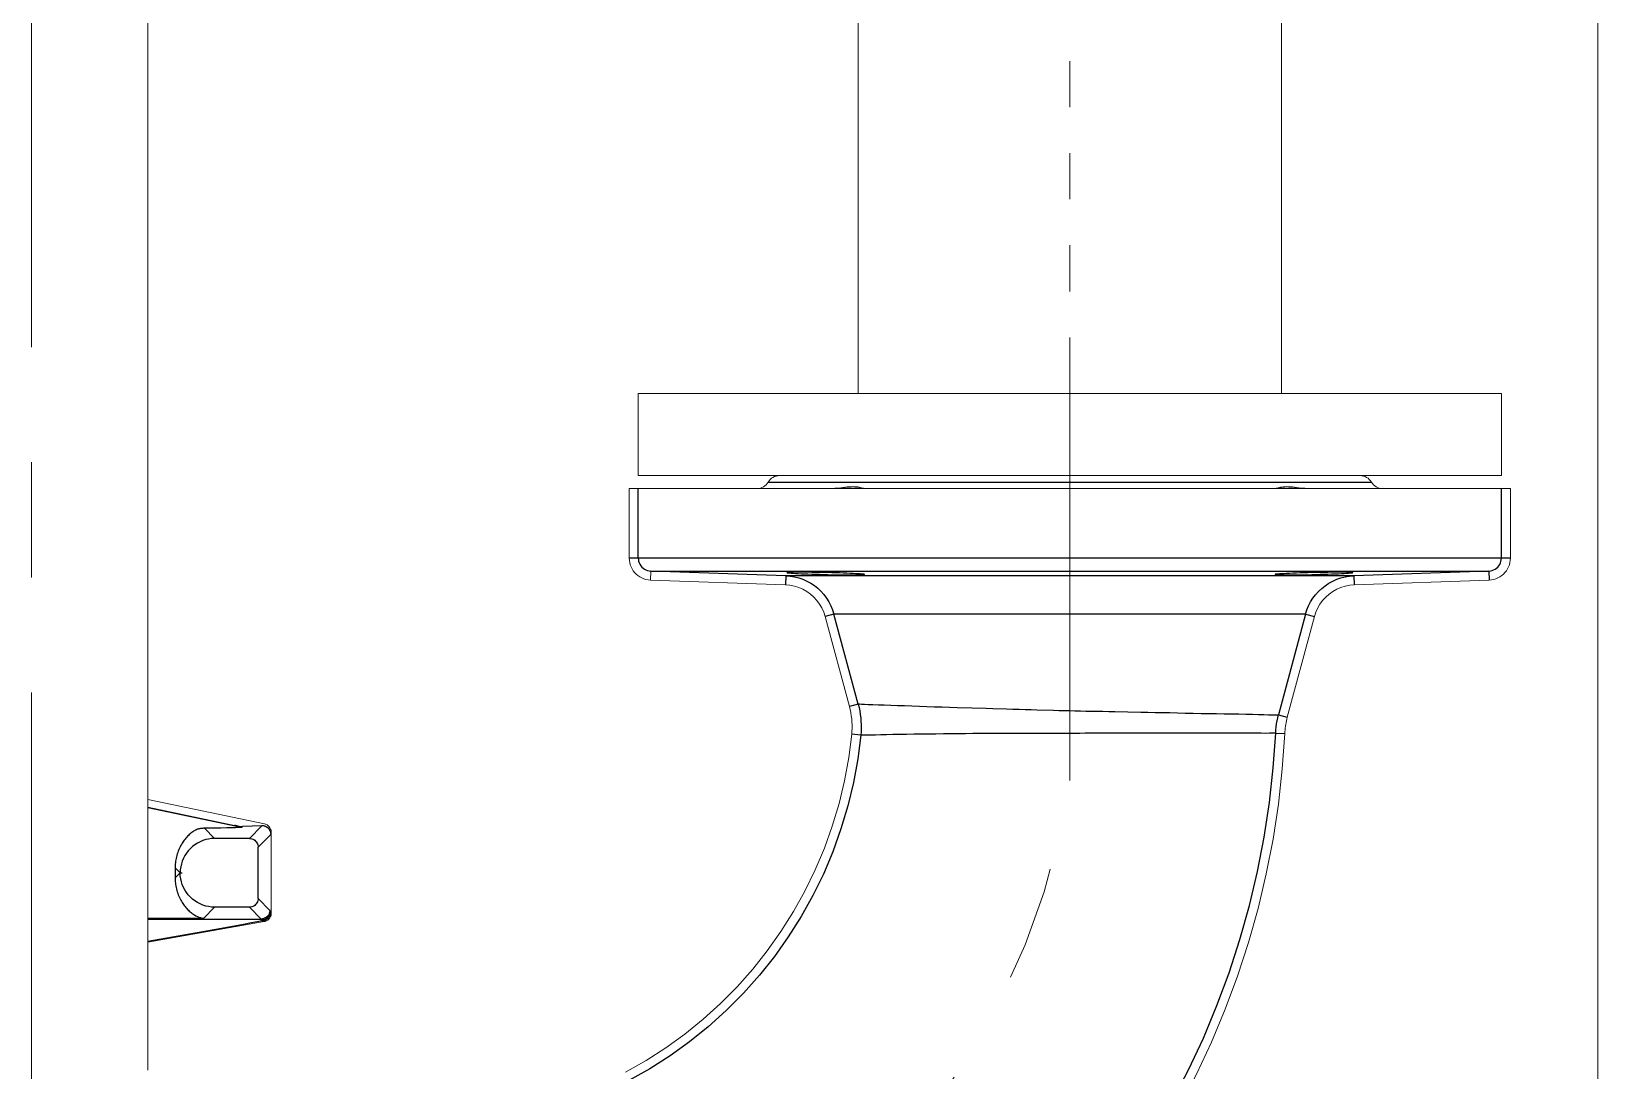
# Model space of a CAD drawing. Header units: millimetres. Extents: x 100 to 1590, y 100 to 694.
# Drawn here: x 1480.688 to 1484.09, y 503.163 to 505.42 of the extents above; entities that cross this region are included whole.
import ezdxf

# ---------------------------------------------------------------- set-up
doc = ezdxf.new("R2010")
doc.units = ezdxf.units.MM
doc.linetypes.add('CENTER', pattern=[2, 1.25, -0.25, 0.25, -0.25])
doc.linetypes.add('SGC_DASHDOT', pattern=[1, 0.5, -0.25, 0, -0.25])
for name, color, linetype, lineweight in [('CL', 1, 'CENTER', 9), ('OUTLINE', 6, 'Continuous', 9), ('PAREDE', 7, 'Continuous', 9), ('SGC-EIXOS', 9, 'SGC_DASHDOT', 9), ('SGC-Tubos (Desenho Bifilar)', 6, 'Continuous', 9)]:
    doc.layers.add(name, color=color, linetype=linetype, lineweight=lineweight)

# ---------------------------------------------------------------- blocks, each defined once
blk = doc.blocks.new('BB-1-CA06-N10-D80-S0-L4149')
at = {"layer": 'SGC-EIXOS'}
blk.add_line((2074.67, 0), (-2074.67, 0), dxfattribs=at)
at = {"layer": 'SGC-Tubos (Desenho Bifilar)'}
for p, q in [((2055.67, 49), (-2055.67, 49)), ((2055.67, -49), (-2055.67, -49))]:
    blk.add_line(p, q, dxfattribs=at)
blk.add_lwpolyline([(-2074.67, -100), (-2074.67, 100), (-2055.67, 100), (-2055.67, -100)], close=True, dxfattribs=at)

msp = doc.modelspace()

# ---------------------------------------------------------------- linework, layer by layer
at = {"color": 7, "linetype": 'Continuous'}
for p, q in [((1482.0065, 504.2765), (1482.0065, 504.4274)), ((1483.8809, 504.2765), (1483.8809, 504.4274)), ((1482.3266, 504.2381), (1482.0336, 504.2484)), ((1483.8537, 504.2484), (1483.5607, 504.2381)), ((1482.4841, 503.9592), (1482.4314, 504.1549)), ((1483.4559, 504.1549), (1483.397, 503.9359)), ((1481.0112, 503.5931), (1481.0115, 503.5931))]:
    msp.add_line(p, q, dxfattribs=at)
at = {"color": 9, "linetype": 'Continuous'}
for p, q in [((1482.2887, 504.4415), (1483.5987, 504.4415)), ((1483.9006, 504.2765), (1481.9868, 504.2765)), ((1482.0336, 504.2484), (1483.8537, 504.2484)), ((1482.3266, 504.2381), (1482.3259, 504.2185)), ((1483.5607, 504.2381), (1482.3266, 504.2381)), ((1483.5607, 504.2381), (1483.5614, 504.2185)), ((1483.8537, 504.2484), (1483.8544, 504.2287)), ((1482.4314, 504.1549), (1482.4124, 504.1498)), ((1483.4559, 504.1549), (1482.4314, 504.1549)), ((1483.4559, 504.1549), (1483.4749, 504.1498)), ((1482.4841, 503.9592), (1482.4651, 503.9541)), ((1482.7768, 503.9493), (1482.7617, 503.9497)), ((1483.0979, 503.9415), (1483.0414, 503.9426)), ((1483.1945, 503.9393), (1483.161, 503.9401)), ((1483.397, 503.9359), (1483.416, 503.9308)), ((1482.4896, 503.8919), (1482.47, 503.8939)), ((1482.7172, 503.8951), (1482.6693, 503.8945)), ((1483.0137, 503.8963), (1482.9773, 503.896)), ((1483.3908, 503.8965), (1483.4105, 503.8955)), ((1480.9414, 503.7357), (1481.1298, 503.696)), ((1481.1349, 503.6934), (1480.9414, 503.7342)), ((1481.0828, 503.69), (1481.0643, 503.6898)), ((1481.0864, 503.6676), (1481.0643, 503.6898)), ((1481.0998, 503.6903), (1481.0828, 503.69)), ((1481.1128, 503.6906), (1481.0998, 503.6903)), ((1481.1217, 503.6908), (1481.1128, 503.6906)), ((1481.1278, 503.691), (1481.1217, 503.6908)), ((1481.1319, 503.6911), (1481.1278, 503.691)), ((1481.1318, 503.6956), (1481.1298, 503.696)), ((1481.133, 503.6953), (1481.1318, 503.6956)), ((1481.1354, 503.6913), (1481.1319, 503.6911)), ((1481.1341, 503.695), (1481.133, 503.6953)), ((1481.1351, 503.6948), (1481.1341, 503.695)), ((1481.1351, 503.6948), (1481.1349, 503.6934)), ((1481.1376, 503.6914), (1481.1354, 503.6913)), ((1481.139, 503.6914), (1481.1376, 503.6914)), ((1481.1402, 503.6915), (1481.139, 503.6914)), ((1481.1414, 503.6916), (1481.1402, 503.6915)), ((1481.1466, 503.6934), (1481.1465, 503.6922)), ((1481.1892, 503.6949), (1481.1466, 503.6934)), ((1481.1892, 503.6949), (1481.162, 503.6676)), ((1481.2089, 503.677), (1481.2093, 503.6801)), ((1481.162, 503.6676), (1481.0864, 503.6676)), ((1481.1808, 503.6489), (1481.2089, 503.677)), ((1481.1808, 503.5372), (1481.1808, 503.6489)), ((1481.0006, 503.6036), (1481.0006, 503.5931)), ((1481.0112, 503.5931), (1481.0006, 503.6036)), ((1481.0006, 503.5825), (1481.0112, 503.5931)), ((1481.0006, 503.5931), (1481.0006, 503.5825)), ((1481.0123, 503.5931), (1481.0157, 503.593)), ((1481.062, 503.4941), (1481.0864, 503.5185)), ((1481.162, 503.5185), (1481.0864, 503.5185)), ((1481.1877, 503.4928), (1481.162, 503.5185)), ((1481.2064, 503.5116), (1481.1808, 503.5372)), ((1481.062, 503.4941), (1480.9414, 503.4941)), ((1480.9414, 503.4928), (1481.1877, 503.4928)), ((1481.1173, 503.4752), (1481.0893, 503.4701)), ((1481.1458, 503.4804), (1481.1173, 503.4752)), ((1481.1663, 503.4842), (1481.1458, 503.4804)), ((1481.1786, 503.4865), (1481.1663, 503.4842)), ((1481.1861, 503.4879), (1481.1786, 503.4865)), ((1481.191, 503.4889), (1481.1861, 503.4879)), ((1481.1917, 503.489), (1481.191, 503.4889)), ((1481.1914, 503.4907), (1481.1917, 503.489)), ((1481.1938, 503.4872), (1481.1917, 503.489)), ((1481.2093, 503.5057), (1481.2072, 503.5074)), ((1481.0611, 503.4651), (1480.9414, 503.444)), ((1481.0893, 503.4701), (1481.0611, 503.4651))]:
    msp.add_line(p, q, dxfattribs=at)
at = {"color": 7, "linetype": 'Continuous'}
for points in [[(1482.473, 504.431), (1482.4688, 504.4308), (1482.4645, 504.4305), (1482.4601, 504.4301), (1482.4555, 504.4295), (1482.451, 504.4288), (1482.4465, 504.4283), (1482.442, 504.4279), (1482.4376, 504.4276), (1482.4333, 504.4274)], [(1482.4864, 504.4295), (1482.4836, 504.4301), (1482.4805, 504.4305), (1482.4769, 504.4308), (1482.473, 504.431)], [(1482.4953, 504.4274), (1482.4942, 504.4276), (1482.4927, 504.4279), (1482.491, 504.4283), (1482.4864, 504.4295)], [(1483.3963, 504.4283), (1483.3946, 504.4279), (1483.3932, 504.4276), (1483.392, 504.4274)], [(1483.4143, 504.431), (1483.4104, 504.4308), (1483.4068, 504.4305), (1483.4037, 504.43), (1483.4009, 504.4295), (1483.3963, 504.4283)], [(1483.4541, 504.4274), (1483.4498, 504.4276), (1483.4453, 504.4279), (1483.4409, 504.4283), (1483.4363, 504.4289), (1483.4318, 504.4295), (1483.4273, 504.4301), (1483.4228, 504.4305), (1483.4185, 504.4308), (1483.4143, 504.431)], [(1482.0065, 504.2765), (1482.0067, 504.273), (1482.0073, 504.2696), (1482.0084, 504.2662), (1482.0099, 504.2629), (1482.0119, 504.2598), (1482.0143, 504.257), (1482.017, 504.2546), (1482.0199, 504.2525), (1482.0231, 504.2508), (1482.0265, 504.2495), (1482.03, 504.2487), (1482.0336, 504.2484)], [(1483.8537, 504.2484), (1483.8572, 504.2487), (1483.8607, 504.2495), (1483.864, 504.2507), (1483.8673, 504.2524), (1483.8703, 504.2545), (1483.873, 504.2569), (1483.8754, 504.2597), (1483.8773, 504.2628), (1483.8789, 504.266), (1483.88, 504.2694), (1483.8807, 504.2729), (1483.8809, 504.2765)], [(1482.3266, 504.2381), (1482.3361, 504.2374), (1482.3455, 504.2359), (1482.3548, 504.2335), (1482.3639, 504.2304), (1482.3727, 504.2265), (1482.3811, 504.2219), (1482.389, 504.2166), (1482.3964, 504.2108), (1482.4033, 504.2043), (1482.4097, 504.1971), (1482.4155, 504.1894), (1482.4206, 504.1812), (1482.425, 504.1727), (1482.4286, 504.1639), (1482.4314, 504.1549)], [(1482.3537, 504.2457), (1482.3478, 504.2457), (1482.3426, 504.2457), (1482.3382, 504.2456), (1482.3346, 504.2455), (1482.3319, 504.2454), (1482.33, 504.2452), (1482.3291, 504.245), (1482.329, 504.2449)], [(1482.329, 504.2449), (1482.3291, 504.2448), (1482.33, 504.2446), (1482.3318, 504.2444), (1482.3346, 504.2441), (1482.3382, 504.2438), (1482.3426, 504.2435), (1482.3478, 504.2432), (1482.3537, 504.2429), (1482.3602, 504.2426), (1482.3674, 504.2423)], [(1482.4593, 504.2435), (1482.4517, 504.2438), (1482.4436, 504.2441), (1482.4352, 504.2444), (1482.4265, 504.2446), (1482.4178, 504.2448), (1482.4089, 504.245), (1482.4001, 504.2452), (1482.3915, 504.2454), (1482.3831, 504.2455), (1482.375, 504.2456), (1482.3674, 504.2457), (1482.3602, 504.2457), (1482.3537, 504.2457)], [(1482.3674, 504.2423), (1482.375, 504.242), (1482.3831, 504.2417), (1482.3915, 504.2414), (1482.4002, 504.2412), (1482.4089, 504.2409), (1482.4178, 504.2407), (1482.4266, 504.2404), (1482.4352, 504.2403), (1482.4436, 504.2401), (1482.4517, 504.24), (1482.4593, 504.2399), (1482.4665, 504.2398), (1482.473, 504.2398)], [(1482.4977, 504.2408), (1482.4976, 504.2409), (1482.4967, 504.2412), (1482.4949, 504.2414), (1482.4921, 504.2417), (1482.4885, 504.242), (1482.4841, 504.2423), (1482.4789, 504.2426), (1482.473, 504.2429), (1482.4665, 504.2432), (1482.4593, 504.2435)], [(1482.473, 504.2398), (1482.4789, 504.2398), (1482.4841, 504.2399), (1482.4885, 504.24), (1482.4921, 504.2401), (1482.4948, 504.2403), (1482.4967, 504.2404), (1482.4976, 504.2407), (1482.4977, 504.2408)], [(1483.4281, 504.2435), (1483.4209, 504.2432), (1483.4144, 504.2429), (1483.4084, 504.2426), (1483.4032, 504.2423), (1483.3988, 504.242), (1483.3952, 504.2417), (1483.3925, 504.2414), (1483.3907, 504.2412), (1483.3897, 504.2409), (1483.3896, 504.2408)], [(1483.3896, 504.2408), (1483.3898, 504.2407), (1483.3907, 504.2404), (1483.3925, 504.2403), (1483.3952, 504.2401), (1483.3988, 504.24), (1483.4032, 504.2399), (1483.4084, 504.2398), (1483.4143, 504.2398)], [(1483.4143, 504.2398), (1483.4209, 504.2398), (1483.428, 504.2399), (1483.4357, 504.24), (1483.4438, 504.2401), (1483.4522, 504.2403), (1483.4608, 504.2404), (1483.4696, 504.2407), (1483.4784, 504.2409), (1483.4872, 504.2412), (1483.4958, 504.2414), (1483.5042, 504.2417), (1483.5123, 504.242), (1483.5199, 504.2423)], [(1483.5337, 504.2457), (1483.5271, 504.2457), (1483.52, 504.2457), (1483.5123, 504.2456), (1483.5043, 504.2455), (1483.4959, 504.2454), (1483.4872, 504.2452), (1483.4784, 504.245), (1483.4696, 504.2448), (1483.4608, 504.2446), (1483.4522, 504.2444), (1483.4438, 504.2441), (1483.4357, 504.2438), (1483.4281, 504.2435)], [(1483.4559, 504.1549), (1483.4588, 504.1639), (1483.4624, 504.1727), (1483.4667, 504.1812), (1483.4718, 504.1893), (1483.4776, 504.197), (1483.484, 504.2042), (1483.4909, 504.2107), (1483.4982, 504.2165), (1483.5061, 504.2218), (1483.5146, 504.2264), (1483.5234, 504.2304), (1483.5326, 504.2335), (1483.5419, 504.2359), (1483.5513, 504.2374), (1483.5607, 504.2381)], [(1483.5199, 504.2423), (1483.5271, 504.2426), (1483.5337, 504.2429), (1483.5396, 504.2432), (1483.5448, 504.2435), (1483.5492, 504.2438), (1483.5528, 504.2441), (1483.5555, 504.2444), (1483.5573, 504.2446), (1483.5583, 504.2448), (1483.5584, 504.2449)], [(1483.5584, 504.2449), (1483.5583, 504.245), (1483.5573, 504.2452), (1483.5555, 504.2454), (1483.5528, 504.2455), (1483.5492, 504.2456), (1483.5448, 504.2457), (1483.5396, 504.2457), (1483.5337, 504.2457)], [(1482.4841, 503.9592), (1482.4859, 503.9519), (1482.4874, 503.9445), (1482.4886, 503.9371), (1482.4895, 503.9296), (1482.4901, 503.9221), (1482.4904, 503.9145), (1482.4905, 503.907), (1482.4902, 503.8995), (1482.4896, 503.8919)], [(1483.3908, 503.8965), (1483.3913, 503.9031), (1483.392, 503.9098), (1483.3929, 503.9164), (1483.394, 503.923), (1483.3954, 503.9295), (1483.397, 503.936)], [(1482.4896, 503.8919), (1482.483, 503.8405), (1482.4736, 503.7893), (1482.4615, 503.7385), (1482.4465, 503.6883), (1482.4288, 503.6388), (1482.4084, 503.5905), (1482.3855, 503.5436), (1482.3601, 503.4982), (1482.3322, 503.4541), (1482.302, 503.4115), (1482.2695, 503.3706), (1482.2347, 503.3315), (1482.1977, 503.2942), (1482.1586, 503.259), (1482.1177, 503.2261), (1482.0754, 503.1956), (1482.0316, 503.1675), (1481.9863, 503.1418)], [(1483.166, 503.0976), (1483.2013, 503.1653), (1483.2337, 503.2344), (1483.2631, 503.3047), (1483.2897, 503.3761), (1483.3132, 503.4485), (1483.3337, 503.5218), (1483.3513, 503.5958), (1483.3658, 503.6704), (1483.3772, 503.7454), (1483.3856, 503.8209), (1483.3908, 503.8965)]]:
    msp.add_lwpolyline(points, dxfattribs=at)
at = {"color": 9, "linetype": 'Continuous'}
for points in [[(1482.6987, 503.9514), (1482.6825, 503.9519), (1482.6662, 503.9524), (1482.6497, 503.9529), (1482.6333, 503.9535), (1482.6169, 503.954), (1482.6008, 503.9547), (1482.585, 503.9553), (1482.5697, 503.9559), (1482.5548, 503.9564), (1482.5408, 503.9568), (1482.5279, 503.9572), (1482.5162, 503.9576), (1482.5059, 503.958), (1482.4976, 503.9584), (1482.4912, 503.9587), (1482.4866, 503.959), (1482.4841, 503.9592)], [(1482.7617, 503.9497), (1482.7306, 503.9506), (1482.6987, 503.9514)], [(1482.9081, 503.9454), (1482.872, 503.9465), (1482.8595, 503.9469), (1482.8467, 503.9473), (1482.8335, 503.9477), (1482.82, 503.948), (1482.8061, 503.9484), (1482.7768, 503.9493)], [(1482.9905, 503.9435), (1482.9784, 503.9437), (1482.9666, 503.944), (1482.9548, 503.9442), (1482.9431, 503.9445), (1482.9315, 503.9448), (1482.9198, 503.9451), (1482.9081, 503.9454)], [(1483.0414, 503.9426), (1483.0282, 503.9429), (1483.0153, 503.9431), (1482.9905, 503.9435)], [(1483.161, 503.9401), (1483.1287, 503.9408), (1483.1131, 503.9412), (1483.0979, 503.9415)], [(1483.397, 503.936), (1483.3944, 503.9357), (1483.3899, 503.9356), (1483.3835, 503.9356), (1483.3752, 503.9357), (1483.365, 503.936), (1483.3533, 503.9363), (1483.3403, 503.9366), (1483.3262, 503.9371), (1483.3111, 503.9374), (1483.2954, 503.9376), (1483.2791, 503.9378), (1483.2625, 503.938), (1483.2456, 503.9383), (1483.2286, 503.9386), (1483.2115, 503.9389), (1483.1945, 503.9393)], [(1482.6693, 503.8945), (1482.653, 503.8943), (1482.6368, 503.8941), (1482.6206, 503.894), (1482.6047, 503.8938), (1482.5892, 503.8937), (1482.5741, 503.8936), (1482.5595, 503.8933), (1482.5457, 503.8929), (1482.533, 503.8925), (1482.5214, 503.8921), (1482.5113, 503.8919), (1482.503, 503.8918), (1482.4966, 503.8918), (1482.4921, 503.8919), (1482.4896, 503.8919)], [(1482.8208, 503.8959), (1482.7929, 503.8957), (1482.7783, 503.8956), (1482.7634, 503.8955), (1482.7482, 503.8954), (1482.7328, 503.8953), (1482.7172, 503.8951)], [(1482.9773, 503.896), (1482.9656, 503.8959), (1482.9539, 503.8959), (1482.9422, 503.8958), (1482.9307, 503.8958), (1482.9191, 503.8958), (1482.9075, 503.8959), (1482.8958, 503.8959), (1482.884, 503.8959), (1482.8719, 503.8959), (1482.8596, 503.8959), (1482.8471, 503.8959), (1482.8341, 503.8959), (1482.8208, 503.8959)], [(1483.095, 503.8966), (1483.0664, 503.8965), (1483.0527, 503.8965), (1483.0394, 503.8964), (1483.0264, 503.8964), (1483.0137, 503.8963)], [(1483.1573, 503.8965), (1483.1412, 503.8966), (1483.1254, 503.8966), (1483.11, 503.8966), (1483.095, 503.8966)], [(1483.3908, 503.8965), (1483.3883, 503.8963), (1483.3838, 503.8962), (1483.3774, 503.896), (1483.3691, 503.8959), (1483.359, 503.896), (1483.3474, 503.8962), (1483.3346, 503.8964), (1483.3206, 503.8966), (1483.3057, 503.8966), (1483.2902, 503.8965), (1483.2742, 503.8964), (1483.2577, 503.8963), (1483.241, 503.8963), (1483.2241, 503.8963), (1483.2072, 503.8963), (1483.1573, 503.8965)], [(1481.0427, 503.6845), (1481.0407, 503.6833), (1481.0388, 503.682), (1481.0369, 503.6807), (1481.035, 503.6792), (1481.0331, 503.6777), (1481.0313, 503.6761), (1481.0294, 503.6743), (1481.0276, 503.6725), (1481.0258, 503.6706), (1481.024, 503.6686), (1481.0222, 503.6665), (1481.0205, 503.6643), (1481.0189, 503.662), (1481.0172, 503.6597), (1481.0157, 503.6572), (1481.0141, 503.6547), (1481.0126, 503.652), (1481.0112, 503.6492), (1481.0098, 503.6464), (1481.0085, 503.6434), (1481.0073, 503.6403), (1481.0061, 503.6372), (1481.0051, 503.634), (1481.0042, 503.6309), (1481.0034, 503.6277), (1481.0026, 503.6245), (1481.002, 503.6214), (1481.0016, 503.6183), (1481.0012, 503.6152), (1481.0009, 503.6122), (1481.0007, 503.6093), (1481.0006, 503.6064), (1481.0006, 503.6036)], [(1481.0487, 503.6876), (1481.0477, 503.6872), (1481.0467, 503.6867), (1481.0457, 503.6861), (1481.0447, 503.6856), (1481.0437, 503.6851), (1481.0427, 503.6845)], [(1481.0643, 503.6898), (1481.0625, 503.6897), (1481.0608, 503.6896), (1481.0591, 503.6895), (1481.0573, 503.6893), (1481.0556, 503.689), (1481.0539, 503.6888), (1481.0521, 503.6884), (1481.0504, 503.6881), (1481.0487, 503.6876)], [(1481.1465, 503.6922), (1481.1452, 503.6922), (1481.1439, 503.6923), (1481.1426, 503.6923), (1481.1413, 503.6924), (1481.14, 503.6926), (1481.1387, 503.6927), (1481.1375, 503.6929), (1481.1362, 503.6932), (1481.1349, 503.6934)], [(1481.1351, 503.6948), (1481.1363, 503.6945), (1481.1376, 503.6943), (1481.1389, 503.6941), (1481.1402, 503.6939), (1481.1414, 503.6937), (1481.1427, 503.6936), (1481.144, 503.6935), (1481.1453, 503.6934), (1481.1466, 503.6934)], [(1481.1465, 503.6922), (1481.1464, 503.6922), (1481.1463, 503.6921), (1481.1462, 503.6921), (1481.146, 503.692), (1481.1457, 503.692), (1481.1454, 503.6919), (1481.1451, 503.6919), (1481.1447, 503.6918), (1481.1443, 503.6918), (1481.1439, 503.6917), (1481.1434, 503.6917), (1481.1429, 503.6917), (1481.1424, 503.6916), (1481.1414, 503.6916)], [(1481.1935, 503.6948), (1481.1931, 503.6948), (1481.1928, 503.6949), (1481.1925, 503.6949), (1481.1921, 503.6949), (1481.1918, 503.695), (1481.1914, 503.695), (1481.1911, 503.695), (1481.1907, 503.695), (1481.1903, 503.695), (1481.19, 503.6949), (1481.1896, 503.6949), (1481.1892, 503.6949)], [(1481.2089, 503.677), (1481.2088, 503.6779), (1481.2087, 503.6788), (1481.2086, 503.6796), (1481.2084, 503.6804), (1481.2082, 503.6811), (1481.208, 503.6819), (1481.2078, 503.6826), (1481.2075, 503.6832), (1481.2072, 503.6839), (1481.2069, 503.6845), (1481.2066, 503.6851), (1481.2063, 503.6857), (1481.2059, 503.6863), (1481.2055, 503.6869), (1481.2051, 503.6874), (1481.2047, 503.6879), (1481.2043, 503.6885), (1481.2038, 503.689), (1481.2033, 503.6895), (1481.2028, 503.6899), (1481.2023, 503.6904), (1481.2018, 503.6908), (1481.2012, 503.6913), (1481.2006, 503.6917), (1481.2, 503.6921), (1481.1993, 503.6925), (1481.1986, 503.6929), (1481.1979, 503.6933), (1481.1971, 503.6936), (1481.1963, 503.694), (1481.1954, 503.6943), (1481.1944, 503.6945), (1481.1935, 503.6948)], [(1481.0864, 503.6676), (1481.0799, 503.6674), (1481.0734, 503.6665), (1481.0671, 503.6651), (1481.0608, 503.6631), (1481.0548, 503.6606), (1481.049, 503.6576), (1481.0435, 503.6542), (1481.0384, 503.6502), (1481.0336, 503.6458), (1481.0291, 503.641), (1481.0252, 503.6359), (1481.0217, 503.6304), (1481.0186, 503.6246), (1481.0161, 503.6186), (1481.0141, 503.6124), (1481.0127, 503.606), (1481.0118, 503.5996), (1481.0115, 503.5931)], [(1481.162, 503.6676), (1481.1645, 503.6675), (1481.1669, 503.667), (1481.1692, 503.6662), (1481.1714, 503.6651), (1481.1735, 503.6637), (1481.1753, 503.6621), (1481.1769, 503.6602), (1481.1783, 503.6582), (1481.1794, 503.656), (1481.1801, 503.6537), (1481.1806, 503.6513), (1481.1808, 503.6489)], [(1481.0006, 503.5825), (1481.0006, 503.5796), (1481.0007, 503.5767), (1481.0009, 503.5737), (1481.0012, 503.5707), (1481.0016, 503.5676), (1481.0021, 503.5645), (1481.0027, 503.5613), (1481.0034, 503.5582), (1481.0042, 503.555), (1481.0052, 503.5518), (1481.0062, 503.5487), (1481.0073, 503.5456), (1481.0086, 503.5426), (1481.0099, 503.5396), (1481.0113, 503.5367), (1481.0127, 503.534), (1481.0142, 503.5313), (1481.0157, 503.5288), (1481.0173, 503.5264), (1481.0189, 503.5241), (1481.0205, 503.5218), (1481.0222, 503.5196), (1481.024, 503.5176), (1481.0258, 503.5155), (1481.0276, 503.5136), (1481.0294, 503.5118), (1481.0313, 503.51), (1481.0332, 503.5084), (1481.0351, 503.5068), (1481.037, 503.5054), (1481.0389, 503.5041), (1481.0408, 503.5028), (1481.0427, 503.5016)], [(1481.0864, 503.5185), (1481.0799, 503.5188), (1481.0734, 503.5196), (1481.0671, 503.521), (1481.0608, 503.523), (1481.0548, 503.5255), (1481.049, 503.5285), (1481.0435, 503.532), (1481.0384, 503.5359), (1481.0336, 503.5403), (1481.0291, 503.5451), (1481.0252, 503.5503), (1481.0217, 503.5558), (1481.0186, 503.5615), (1481.0161, 503.5675), (1481.0141, 503.5737), (1481.0127, 503.5801), (1481.0118, 503.5866), (1481.0115, 503.5931)], [(1481.0115, 503.5931), (1481.0118, 503.5931), (1481.0123, 503.5931)], [(1481.1808, 503.5372), (1481.1806, 503.5348), (1481.1801, 503.5325), (1481.1794, 503.5301), (1481.1783, 503.5279), (1481.1769, 503.5259), (1481.1753, 503.524), (1481.1735, 503.5224), (1481.1714, 503.521), (1481.1692, 503.5199), (1481.1669, 503.5191), (1481.1645, 503.5187), (1481.162, 503.5185)], [(1481.2064, 503.5116), (1481.2062, 503.5091), (1481.2058, 503.5067), (1481.205, 503.5044), (1481.2039, 503.5022), (1481.2025, 503.5002), (1481.2009, 503.4983), (1481.1991, 503.4967), (1481.197, 503.4954), (1481.1948, 503.4943), (1481.1925, 503.4935), (1481.1901, 503.493), (1481.1877, 503.4928)], [(1481.2072, 503.5074), (1481.2071, 503.5086), (1481.207, 503.5095), (1481.2068, 503.5103), (1481.2067, 503.5109), (1481.2065, 503.5113), (1481.2064, 503.5116)], [(1481.0427, 503.5016), (1481.0457, 503.4999), (1481.0489, 503.4984), (1481.0521, 503.4971), (1481.0554, 503.4959), (1481.0587, 503.4949), (1481.062, 503.4941)], [(1481.1885, 503.4905), (1481.1885, 503.4909), (1481.1884, 503.4913), (1481.1883, 503.4917), (1481.1882, 503.492), (1481.1881, 503.4922), (1481.188, 503.4925), (1481.1879, 503.4926), (1481.1878, 503.4928), (1481.1877, 503.4928)], [(1481.1914, 503.4907), (1481.1909, 503.4907), (1481.1904, 503.4906), (1481.19, 503.4906), (1481.1895, 503.4905), (1481.189, 503.4905), (1481.1885, 503.4905)], [(1481.1885, 503.4905), (1481.1888, 503.4901), (1481.1891, 503.4898), (1481.1894, 503.4896), (1481.1897, 503.4894), (1481.1899, 503.4892), (1481.1902, 503.4891), (1481.1905, 503.489), (1481.1907, 503.4889), (1481.191, 503.4889)], [(1481.2072, 503.5074), (1481.207, 503.5054), (1481.2066, 503.5035), (1481.206, 503.5016), (1481.205, 503.4998), (1481.2039, 503.4981), (1481.2026, 503.4965), (1481.2011, 503.4951), (1481.1994, 503.4938), (1481.1975, 503.4927), (1481.1955, 503.4919), (1481.1935, 503.4912), (1481.1914, 503.4907)], [(1481.2072, 503.5074), (1481.2071, 503.5057), (1481.2069, 503.504), (1481.2065, 503.5023), (1481.2059, 503.5006), (1481.2052, 503.499), (1481.2043, 503.4975), (1481.2033, 503.4961), (1481.2022, 503.4948), (1481.201, 503.4935), (1481.1996, 503.4924), (1481.1982, 503.4915), (1481.1966, 503.4906), (1481.195, 503.4899), (1481.1934, 503.4894), (1481.1917, 503.489)]]:
    msp.add_lwpolyline(points, dxfattribs=at)
at = {"layer": 'CL', "color": 1, "linetype": 'CENTER'}
msp.add_line((1480.6883, 502.7345), (1480.6883, 547.4501), dxfattribs=at)
at = {"layer": 'CL'}
msp.add_line((1482.9437, 504.7382), (1482.9437, 503.7937), dxfattribs=at)
msp.add_arc((1481.4029, 504.0209), 1.5574, 279.9395, 351.6108, dxfattribs=at)
at = {"layer": 'OUTLINE'}
for p, q in [((1480.9414, 503.1644), (1480.9414, 546.0524)), ((1481.9868, 504.2765), (1481.9868, 504.4274)), ((1483.9006, 504.4274), (1481.9868, 504.4274)), ((1483.5743, 504.4556), (1482.313, 504.4556)), ((1483.9006, 504.4274), (1483.9006, 504.2765)), ((1482.0336, 504.2484), (1482.0329, 504.2287)), ((1482.3259, 504.2185), (1482.0329, 504.2287)), ((1483.8544, 504.2287), (1483.5614, 504.2185)), ((1482.4651, 503.9541), (1482.4124, 504.1498)), ((1483.4749, 504.1498), (1483.416, 503.9308)), ((1481.1945, 503.6993), (1480.9414, 503.7526)), ((1481.1945, 503.6993), (1481.1965, 503.6988)), ((1481.2093, 503.5057), (1481.2093, 503.6801)), ((1481.1938, 503.4872), (1480.9414, 503.4427))]:
    msp.add_line(p, q, dxfattribs=at)
for points in [[(1482.0329, 504.2287), (1482.028, 504.2291), (1482.0232, 504.2301), (1482.0185, 504.2315), (1482.0141, 504.2333), (1482.0098, 504.2357), (1482.0057, 504.2384), (1482.002, 504.2416), (1481.9986, 504.2451), (1481.9955, 504.2489), (1481.9929, 504.2531), (1481.9908, 504.2574), (1481.9891, 504.262), (1481.9878, 504.2667), (1481.9871, 504.2715), (1481.9868, 504.2765)], [(1483.9006, 504.2765), (1483.9003, 504.2715), (1483.8995, 504.2667), (1483.8983, 504.262), (1483.8966, 504.2574), (1483.8944, 504.2531), (1483.8918, 504.2489), (1483.8888, 504.2451), (1483.8854, 504.2416), (1483.8816, 504.2384), (1483.8776, 504.2357), (1483.8733, 504.2333), (1483.8688, 504.2315), (1483.8642, 504.2301), (1483.8594, 504.2291), (1483.8544, 504.2287)], [(1482.4124, 504.1498), (1482.4094, 504.1592), (1482.4053, 504.1681), (1482.4004, 504.1766), (1482.3945, 504.1846), (1482.3879, 504.1918), (1482.3805, 504.1984), (1482.3725, 504.2041), (1482.3639, 504.2089), (1482.3548, 504.2128), (1482.3454, 504.2157), (1482.3358, 504.2176), (1482.3259, 504.2185)], [(1483.5614, 504.2185), (1483.5516, 504.2176), (1483.5419, 504.2157), (1483.5325, 504.2128), (1483.5235, 504.2089), (1483.5149, 504.2041), (1483.5068, 504.1984), (1483.4995, 504.1918), (1483.4928, 504.1846), (1483.487, 504.1766), (1483.482, 504.1681), (1483.478, 504.1592), (1483.4749, 504.1498)], [(1482.47, 503.8939), (1482.4705, 503.9006), (1482.4708, 503.9074), (1482.4708, 503.9141), (1482.4705, 503.9209), (1482.47, 503.9276), (1482.4691, 503.9343), (1482.468, 503.941), (1482.4667, 503.9476), (1482.4651, 503.9541)], [(1483.416, 503.9308), (1483.415, 503.927), (1483.4141, 503.9231), (1483.4133, 503.9192), (1483.4126, 503.9153), (1483.412, 503.9114), (1483.4115, 503.9074), (1483.4111, 503.9035), (1483.4107, 503.8995), (1483.4105, 503.8955)], [(1481.9789, 503.1601), (1482.0233, 503.1854), (1482.0662, 503.2131), (1482.1076, 503.243), (1482.1473, 503.2752), (1482.1851, 503.3094), (1482.2211, 503.3457), (1482.2549, 503.3839), (1482.2867, 503.4239), (1482.3162, 503.4656), (1482.3435, 503.5088), (1482.3684, 503.5534), (1482.3908, 503.5993), (1482.4106, 503.6463), (1482.4278, 503.6944), (1482.4424, 503.7433), (1482.4543, 503.793), (1482.4635, 503.8432), (1482.47, 503.8939)], [(1483.4105, 503.8955), (1483.4051, 503.8188), (1483.3966, 503.7423), (1483.385, 503.6663), (1483.3703, 503.5908), (1483.3525, 503.5159), (1483.3317, 503.4419), (1483.3079, 503.3687), (1483.2811, 503.2967), (1483.2513, 503.2257), (1483.2186, 503.1561), (1483.1831, 503.0879), (1483.1448, 503.0211)], [(1481.1965, 503.6988), (1481.1984, 503.698), (1481.2002, 503.697), (1481.202, 503.6958)], [(1481.202, 503.6958), (1481.2036, 503.6943), (1481.205, 503.6927), (1481.2063, 503.6909), (1481.2073, 503.6889), (1481.2082, 503.6869), (1481.2088, 503.6847)], [(1481.2088, 503.6847), (1481.2092, 503.6824), (1481.2093, 503.6801)], [(1481.1938, 503.4872), (1481.196, 503.4877), (1481.198, 503.4885), (1481.1999, 503.4894), (1481.2018, 503.4906), (1481.2034, 503.492), (1481.2049, 503.4936), (1481.2062, 503.4954), (1481.2073, 503.4972), (1481.2082, 503.4992), (1481.2088, 503.5013), (1481.2092, 503.5035), (1481.2093, 503.5057)]]:
    msp.add_lwpolyline(points, dxfattribs=at)
for centre, start, end in [((1482.2643, 504.4556), 270, 330), ((1482.313, 504.4274), 90, 150), ((1483.5743, 504.4274), 30, 90), ((1483.623, 504.4556), 210, 270)]:
    msp.add_arc(centre, 0.0281, start, end, dxfattribs=at)
at = {"layer": 'PAREDE'}
msp.add_line((1484.0901, 546.0524), (1484.0901, 500.7056), dxfattribs=at)

# ---------------------------------------------------------------- block references
at = {"layer": 'SGC-Tubos (Desenho Bifilar)', "xscale": 0.009375000000000001, "yscale": 0.009375000000000001, "zscale": 0.009375000000000001, "rotation": 89.99999999999999}
msp.add_blockref('BB-1-CA06-N10-D80-S0-L4149', (1482.9437, 523.9056), dxfattribs=at)

doc.saveas('drawing.dxf')
